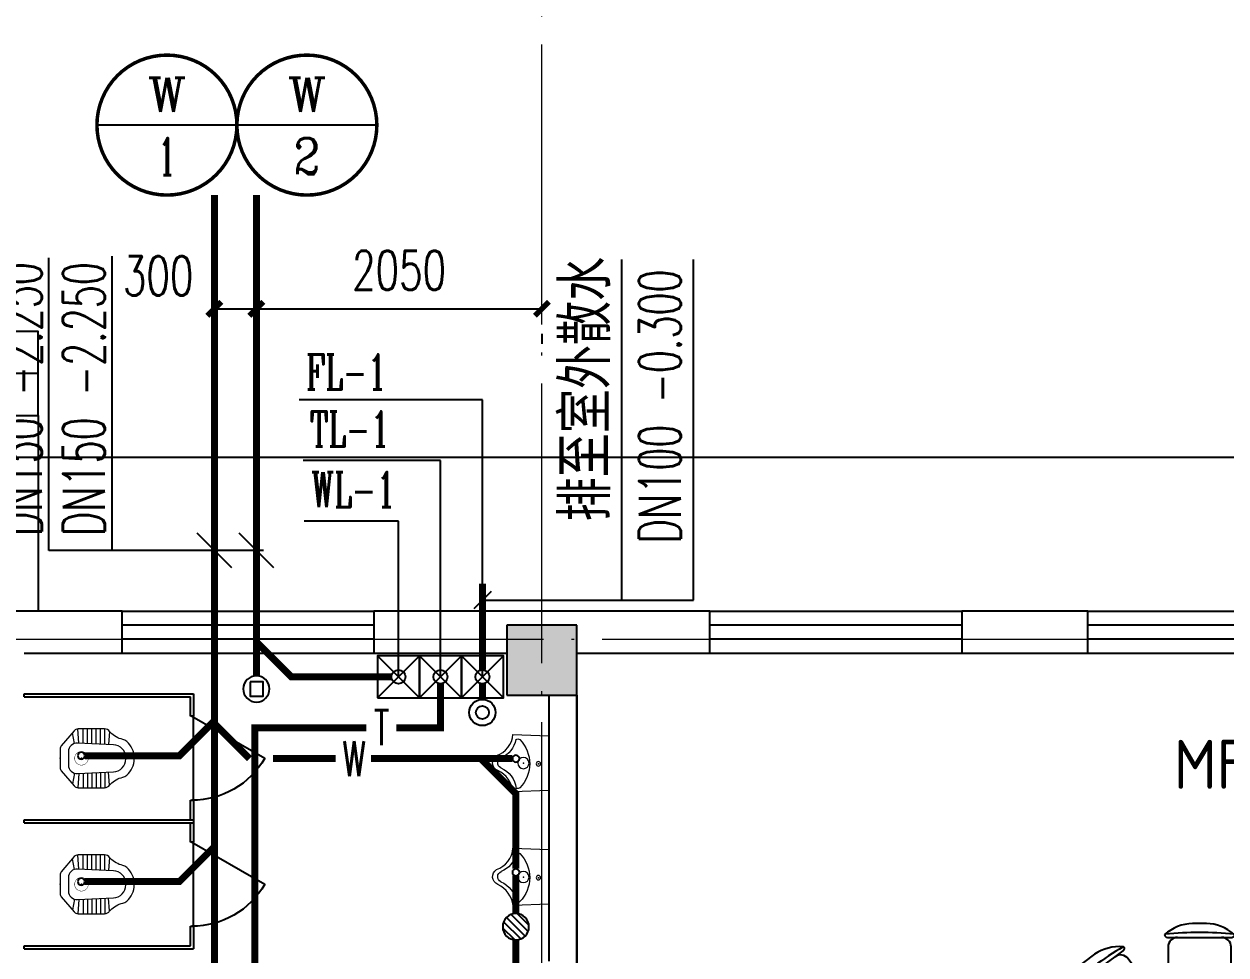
# Model space of a CAD drawing. Extents: x 1475400 to 1714963, y -629303 to -315532.
# Drawn here: x 1529958 to 1538546, y -368167 to -361517 of the extents above; entities that cross this region are included whole.
import ezdxf
from ezdxf.enums import TextEntityAlignment as Align

# ---------------------------------------------------------------- set-up
doc = ezdxf.new("R2010")
doc.units = 0
doc.header["$LTSCALE"] = 1000
doc.linetypes.add('DASH', pattern=[0.35, 0.25, -0.1])
doc.linetypes.add('DOTE', pattern=[2.42, 2, -0.2, 0.02, -0.2])
for name, color, linetype in [('COLUMN', 255, 'Continuous'), ('E2-楼梯、坡道', 52, 'Continuous'), ('fur', 253, 'Continuous'), ('LATRINE', 8, 'Continuous'), ('P-ANNO-DIMS', 4, 'Continuous'), ('P-ANNO-IDEN', 3, 'Continuous'), ('P-DOMS-EQPM', 4, 'Continuous'), ('P-DOMS-IDEN', 7, 'Continuous'), ('P-DOMS-PIPE', 2, 'DASH'), ('P-DOMS-VPIP', 2, 'Continuous'), ('P-FIRE-IDEN', 1, 'Continuous'), ('P-FLDR', 7, 'Continuous'), ('P-RAIN-IDEN', 171, 'Continuous'), ('P-VENT-IDEN', 153, 'Continuous'), ('P-VENT-PIPE', 205, 'Continuous'), ('P-VENT-VPIP', 155, 'Continuous'), ('P-WAST-IDEN', 21, 'Continuous'), ('P-WAST-VPIP', 11, 'Continuous'), ('PUB_HATCH', 8, 'Continuous'), ('WALL', 2, 'Continuous'), ('WINDOW', 4, 'Continuous'), ('建筑底图', 7, 'Continuous'), ('洁具', 253, 'Continuous')]:
    doc.layers.add(name, color=color, linetype=linetype)
for name, color, linetype, lineweight in [('DOTE', 8, 'DOTE', 9), ('LVTRY', 8, 'Continuous', 9), ('P-WAST-PIPE', 11, 'Continuous', 50)]:
    doc.layers.add(name, color=color, linetype=linetype, lineweight=lineweight)
doc.layers.add('定位矩形', color=6, linetype='Continuous', plot=False)
doc.styles.add('_TWT_CIRCLE', font='COMPLEX', dxfattribs={"width": 1.1, "height": 3, "bigfont": 'HZTXT'})
doc.styles.add('_TWT_PIPEDN', font='SIMPLEX', dxfattribs={"width": 0.8, "height": 2.5, "bigfont": 'HZTXT'})
doc.styles.add('_TWT_PIPETEXT', font='SIMPLEX', dxfattribs={"width": 0.8, "height": 2.5, "bigfont": 'HZTXT'})
doc.styles.add('_TWT_SERIAL', font='COMPLEX', dxfattribs={"width": 0.8, "height": 3, "bigfont": 'HZTXT'})
doc.styles.add('A_DIM_T3', font='SIMPLEX', dxfattribs={"width": 0.7, "bigfont": 'HZ'})
doc.styles.add('HZ(TK)', font='geniso.shx', dxfattribs={"width": 0.9, "bigfont": 'hztxt.shx'})
doc.styles.get("Standard").update_dxf_attribs({"font": 'geniso.shx', "bigfont": 'hztxt.shx'})
doc.dimstyles.new('_TWT_ARCH&&100', dxfattribs={"dimtxt": 280, "dimasz": 100, "dimexe": 250, "dimexo": 300, "dimgap": 135, "dimtad": 1, "dimdec": 0, "dimzin": 0, "dimdsep": 46, "dimtxsty": 'A_DIM_T3', "dimblk": 'ARCHTICK', "dimcen": 0.09, "dimclrt": 7, "dimazin": 2, "dimtfac": 1, "dimtdec": 0, "dimtix": 1, "dimtmove": 2, "dimatfit": 3, "dimfxl": 1, "dimtolj": 1, "dimtzin": 0, "dimarcsym": 0})

# ---------------------------------------------------------------- blocks, each defined once
blk = doc.blocks.new('$DorLib2D$00000228')
at = {"color": 0}
blk.add_line((0.5, 0), (0, 0.866), dxfattribs=at)
blk.add_arc((0.5, 0), 1, 120, 180, dxfattribs=at)
blk = doc.blocks.new('$lvtry$00000204')
at = {"color": 0}
for p, q in [((48.2, -60, 0), (-48.2, -60, 0)), ((-108.6, -133.5, 0), (-210, -128, 0)), ((-107.1, -165.6, 0), (-210, -165.6, 0)), ((-106.4, -102.8, 0), (-181.9, -87.7, 0)), ((-109.1, -123.9, 0), (-97, -381.5, 0)), ((97, -381.5, 0), (109.1, -123.9, 0)), ((106.4, -102.8, 0), (181.9, -87.7, 0)), ((107.1, -165.6, 0), (210, -165.6, 0)), ((108.6, -133.5, 0), (210, -128, 0)), ((-105.7, -196.5, 0), (-210, -196.5, 0)), ((-104.2, -227.4, 0), (-210, -227.4, 0)), ((104.2, -227.4, 0), (210, -227.4, 0)), ((105.7, -196.5, 0), (210, -196.5, 0)), ((-102.8, -258.3, 0), (-210, -258.3, 0)), ((-101.3, -289.2, 0), (-210, -289.2, 0)), ((-99.9, -320.1, 0), (-210, -320.1, 0)), ((99.9, -320.1, 0), (210, -320.1, 0)), ((101.3, -289.2, 0), (210, -289.2, 0)), ((102.8, -258.3, 0), (210, -258.3, 0)), ((-190.7, -354.4, 0), (-98.7, -345.4, 0)), ((190.7, -354.4, 0), (98.7, -345.4, 0)), ((-4.3, -470, 0), (4.3, -470, 0))]:
    blk.add_line(p, q, dxfattribs=at)
at = {"color": 0, "elevation": 0}
blk.add_lwpolyline([(184.4, -359.6, -0.046574), (190.7, -354.4, 0.248797), (210, -318.1), (210, -128.3, 0.218491), (197.5, -101.1), (90.1, -8.7, 0.179479), (66.7, 0), (-66.7, 0, 0.179479), (-90.1, -8.7), (-197.5, -101.1, 0.218491), (-210, -128.3), (-210, -318.1, 0.248797), (-190.7, -354.4, -0.046574), (-184.4, -359.6, -0.139709), (-134.8, -448, 0.12003), (-120, -477, 0.218108), (-4.3, -530), (4.3, -530, 0.218108), (120, -477, 0.12003), (134.8, -448, -0.139709)], format="xyb", close=True, dxfattribs=at)
at = {"color": 0, "const_width": 3, "elevation": 0}
blk.add_lwpolyline([(48.6, -152.7, 1), (-48.6, -152.7, 1)], format="xyb", close=True, dxfattribs=at)
at = {"color": 0}
for centre, radius, start, end in [((-48.2, -121, 0), 61, 90, 182.693), ((48.2, -121, 0), 61, 357.307, 90), ((-4.3, -377.2, 0), 92.8, 182.693, 270), ((4.3, -377.2, 0), 92.8, 270, 357.307)]:
    blk.add_arc(centre, radius, start, end, dxfattribs=at)
for p in [(0, 0), (0, -152.7, 0)]:
    blk.add_point(p, dxfattribs=at)
blk = doc.blocks.new('a es')
at = {"layer": 'LATRINE'}
for p, q in [((133985.4, -20934.1), (133985.4, -21094.1)), ((135195.4, -20934.1), (133985.4, -20934.1)), ((134005.4, -21094.1), (134005.4, -20954.1)), ((135195.4, -20954.1), (134005.4, -20954.1)), ((135195.4, -20954.1), (135195.4, -20934.1)), ((133985.4, -21094.1), (134005.4, -21094.1)), ((134005.4, -21694.1), (133985.4, -21694.1)), ((133985.4, -21694.1), (133985.4, -21854.1)), ((134005.4, -21834.1), (134005.4, -21694.1)), ((135195.4, -21854.1), (133985.4, -21854.1)), ((135195.4, -21834.1), (134005.4, -21834.1)), ((135195.4, -21854.1), (135195.4, -21834.1))]:
    blk.add_line(p, q, dxfattribs=at)
at = {"layer": 'WINDOW'}
blk.add_line((133985.4, -21694.1), (133985.4, -21094.1), dxfattribs=at)
at = {"layer": 'LVTRY', "yscale": -1, "rotation": 89.99999999999999}
blk.add_blockref('$lvtry$00000204', (134938, -21394.1, 0), dxfattribs=at)
at = {"layer": 'WINDOW', "xscale": 600, "yscale": 600, "zscale": 600, "rotation": 90}
blk.add_blockref('$DorLib2D$00000228', (133995.4, -21394.1), dxfattribs=at)
blk = doc.blocks.new('$lvtry$00000226')
at = {"color": 0}
blk.add_line((-180.9, -233.6), (-180.9, -233.6), dxfattribs=at)
blk.add_lwpolyline([(52.9, -374.4, -0.307493), (204.8, -256.5), (195.1, 0), (-195.1, 0), (-205.1, -255.8, -0.265776), (-54.3, -365.7, 0.591279)], format="xyb", close=True, dxfattribs=at)
for centre, radius in [((-5.6, -75), 15.8), ((-0.7, -182), 40.3)]:
    blk.add_circle(centre, radius, dxfattribs=at)
for centre, radius, start, end in [((-4.8, -381.5), 244.6, 45.41426, 134.58574), ((-160.6, -223.5), 22.7, 134.58574, 206.45735), ((-200.2, -411.9), 179.3, 22.29844, 83.80425), ((198.8, -407.2), 174, 100.56764, 157.70342), ((152.7, -221.8), 20.3, 314.58574, 45.41426), ((1.2, -326.2), 39.6, 206.43535, 337.70342)]:
    blk.add_arc(centre, radius, start, end, dxfattribs=at)
for p in [(-5.6, -75), (-0.7, -182)]:
    blk.add_point(p, dxfattribs=at)
blk = doc.blocks.new('$WINLIB2D$00000001')
at = {"color": 0}
for points in [[(-0.5, 0.5), (-0.5, -0.5)], [(-0.5, 0.5), (0.5, 0.5)], [(0.5, -0.5), (0.5, 0.5)], [(0.5, 0.1667), (-0.5, 0.1667)], [(0.5, -0.1667), (-0.5, -0.1667)], [(-0.5, -0.5), (0.5, -0.5)]]:
    blk.add_lwpolyline(points, dxfattribs=at)
blk = doc.blocks.new('$plan$00002741')
at = {"layer": 'fur'}
for p, q in [((-146.9, 1240.2, 0), (168.1, 1240.2, 0)), ((-847.8, 917, 0), (-593, 1102.2, 0)), ((610.1, 1089.7, 0), (865, 904.6, 0)), ((-1224.9, 243.5, 0), (-1127.6, 543.1, 0)), ((1134.1, 523, 0), (1231.5, 223.4, 0)), ((-1134.1, -523, 0), (-1231.5, -223.4, 0)), ((1224.9, -243.5, 0), (1127.6, -543.1, 0)), ((-610.1, -1089.7, 0), (-865, -904.6, 0)), ((847.8, -917, 0), (593, -1102.2, 0)), ((146.9, -1240.2, 0), (-168.1, -1240.2, 0))]:
    blk.add_line(p, q, dxfattribs=at)
at = {"layer": 'fur', "elevation": 0}
for points in [[(-239.4, 1260.2, 0.414214), (-219.4, 1240.2), (-146.9, 1240.2, 0.414214), (-214.4, 1172.7), (-214.4, 947.7, 0.414214), (-146.9, 880.2), (168.1, 880.2, 0.414214), (235.6, 947.7), (235.6, 1172.7, 0.414214), (168.1, 1240.2), (240.6, 1240.2, 0.302537), (259.1, 1252.5, 0.324647), (256.3, 1264, 0.171658), (60.2, 1340.2), (-39, 1340.2, 0.176269)], [(-934.4, 878.8, 0.414214), (-906.5, 874.4), (-847.8, 917, 0.414214), (-862.8, 822.7), (-730.5, 640.7, 0.414214), (-636.2, 625.8), (-381.4, 810.9, 0.414214), (-366.5, 905.2), (-498.7, 1087.2, 0.414214), (-593, 1102.2), (-534.3, 1144.8, 0.302537), (-526.6, 1165.6, 0.324647), (-535.5, 1173.2, 0.171658), (-739.1, 1119.6), (-819.3, 1061.4, 0.176269)], [(547.1, 1160.3, 0.414214), (551.5, 1132.3), (610.1, 1089.7, 0.414214), (515.9, 1074.8), (383.6, 892.8, 0.414214), (398.5, 798.5), (653.4, 613.3, 0.414214), (747.7, 628.3), (879.9, 810.3, 0.414214), (865, 904.6), (923.6, 862, 0.302537), (945.8, 861.1, 0.324647), (950.3, 871.9, 0.171658), (836.4, 1048.9), (756.2, 1107.2, 0.176269)], [(-1272.5, 161.7, 0.414214), (-1247.3, 174.6), (-1224.9, 243.5, 0.414214), (-1181.6, 158.5), (-967.6, 89, 0.414214), (-882.6, 132.3), (-785.2, 431.9, 0.414214), (-828.5, 516.9), (-1042.5, 586.5, 0.414214), (-1127.6, 543.1), (-1105.2, 612.1, 0.302537), (-1111.2, 633.4, 0.324647), (-1122.9, 634.4, 0.171658), (-1256, 471.4), (-1286.7, 377.1, 0.176269)], [(1124.6, 617.1, 0.414214), (1111.7, 591.9), (1134.1, 523, 0.414214), (1049.1, 566.3), (835.1, 496.8, 0.414214), (791.8, 411.7), (889.1, 112.1, 0.414214), (974.2, 68.8), (1188.1, 138.3, 0.414214), (1231.5, 223.4), (1253.9, 154.4, 0.302537), (1271.3, 140.7, 0.324647), (1281.3, 146.8, 0.171658), (1293.2, 356.9), (1262.6, 451.2, 0.176269)], [(-1124.6, -617.1, 0.414214), (-1111.7, -591.9), (-1134.1, -523, 0.414214), (-1049.1, -566.3), (-835.1, -496.8, 0.414214), (-791.8, -411.7), (-889.1, -112.1, 0.414214), (-974.2, -68.8), (-1188.1, -138.3, 0.414214), (-1231.5, -223.4), (-1253.9, -154.4, 0.302537), (-1271.3, -140.7, 0.324647), (-1281.3, -146.8, 0.171658), (-1293.2, -356.9), (-1262.6, -451.2, 0.176269)], [(1272.5, -161.7, 0.414214), (1247.3, -174.6), (1224.9, -243.5, 0.414214), (1181.6, -158.5), (967.6, -89, 0.414214), (882.6, -132.3), (785.2, -431.9, 0.414214), (828.5, -516.9), (1042.5, -586.5, 0.414214), (1127.6, -543.1), (1105.2, -612.1, 0.302537), (1111.2, -633.4, 0.324647), (1122.9, -634.4, 0.171658), (1256, -471.4), (1286.7, -377.1, 0.176269)], [(-547.1, -1160.3, 0.414214), (-551.5, -1132.3), (-610.1, -1089.7, 0.414214), (-515.9, -1074.8), (-383.6, -892.8, 0.414214), (-398.5, -798.5), (-653.4, -613.3, 0.414214), (-747.7, -628.3), (-879.9, -810.3, 0.414214), (-865, -904.6), (-923.6, -862, 0.302537), (-945.8, -861.1, 0.324647), (-950.3, -871.9, 0.171658), (-836.4, -1048.9), (-756.2, -1107.2, 0.176269)], [(934.4, -878.8, 0.414214), (906.5, -874.4), (847.8, -917, 0.414214), (862.8, -822.7), (730.5, -640.7, 0.414214), (636.2, -625.8), (381.4, -810.9, 0.414214), (366.5, -905.2), (498.7, -1087.2, 0.414214), (593, -1102.2), (534.3, -1144.8, 0.302537), (526.6, -1165.6, 0.324647), (535.5, -1173.2, 0.171658), (739.1, -1119.6), (819.3, -1061.4, 0.176269)], [(239.4, -1260.2, 0.414214), (219.4, -1240.2), (146.9, -1240.2, 0.414214), (214.4, -1172.7), (214.4, -947.7, 0.414214), (146.9, -880.2), (-168.1, -880.2, 0.414214), (-235.6, -947.7), (-235.6, -1172.7, 0.414214), (-168.1, -1240.2), (-240.6, -1240.2, 0.302537), (-259.1, -1252.5, 0.324647), (-256.3, -1264, 0.171658), (-60.2, -1340.2), (39, -1340.2, 0.176269)]]:
    blk.add_lwpolyline(points, format="xyb", close=True, dxfattribs=at)
at = {"layer": 'fur'}
blk.add_circle((0, 0, 0), 800, dxfattribs=at)
for centre, radius, start, end in [((-228.6, 1256.4, 0), 10, 130.72654, 202.66999), ((10.6, -1437.6, 0), 2712.7, 84.8023, 95.1977), ((853.6, -1156.8, 0), 2712.7, 120.8023, 131.1977), ((553.5, 1150.8, 0), 10, 94.72654, 166.66999), ((-836.4, -1169.3, 0), 2712.7, 48.8023, 59.1977), ((-923.4, 882.1, 0), 10, 166.72654, 238.66999), ((1370.5, -434.2, 0), 2712.7, 156.8023, 167.1977), ((1124.2, 605.7, 0), 10, 58.72654, 130.66999), ((-1364, -454.3, 0), 2712.7, 12.8023, 23.1977), ((-1265.5, 170.8, 0), 10, 202.72654, 274.66999), ((1364, 454.3, 0), 2712.7, 192.8023, 203.1977), ((-1370.5, 434.2, 0), 2712.7, 336.8023, 347.1977), ((1265.5, -170.8, 0), 10, 22.72654, 94.66999), ((-1124.2, -605.7, 0), 10, 238.72654, 310.66999), ((836.4, 1169.3, 0), 2712.7, 228.8023, 239.1977), ((-853.6, 1156.8, 0), 2712.7, 300.8023, 311.1977), ((923.4, -882.1, 0), 10, 346.72654, 58.66999), ((-553.5, -1150.8, 0), 10, 274.72654, 346.66999), ((-10.6, 1437.6, 0), 2712.7, 264.8023, 275.1977), ((228.6, -1256.4, 0), 10, 310.72654, 22.66999)]:
    blk.add_arc(centre, radius, start, end, dxfattribs=at)
blk = doc.blocks.new('sadsdfc')
at = {"layer": 'PUB_HATCH'}
blk.add_hatch(color=256, dxfattribs=at).paths.add_polyline_path([(872313.1, -284114.6), (872313.1, -283614.6), (871813.1, -283614.6), (871813.1, -284114.6)])
blk.add_lwpolyline([(863863.1, -297414.6), (863863.1, -297414.6), (863863.1, -297414.6), (863863.1, -297414.6), (863863.1, -282414.6), (879363.1, -282414.6)])
at = {"layer": 'COLUMN'}
for p, q in [((872313.1, -283614.6), (871813.1, -283614.6)), ((871813.1, -283614.6), (871813.1, -284114.6)), ((872313.1, -284114.6), (872313.1, -283614.6)), ((871813.1, -284114.6), (872313.1, -284114.6))]:
    blk.add_line(p, q, dxfattribs=at)
at = {"layer": 'DOTE'}
for p, q in [((872063.1, -322606.2), (872063.1, -276588.1)), ((857973.7, -283714.6), (908177.1, -283714.6))]:
    blk.add_line(p, q, dxfattribs=at)
at = {"layer": 'E2-楼梯、坡道'}
for points in [[(868463.1, -281814.6), (868463.1, -281514.6), (865163.1, -281514.6), (865163.1, -281814.6)], [(868463.1, -282114.6), (868463.1, -281814.6), (865163.1, -281814.6), (865163.1, -282114.6)], [(865163.1, -283514.6), (865163.1, -282114.6), (868463.1, -282114.6), (868463.1, -283514.6)]]:
    blk.add_lwpolyline(points, dxfattribs=at)
at = {"layer": 'WALL'}
for p, q in [((869063.1, -283514.6), (868263.1, -283514.6)), ((869063.1, -283814.6), (869063.1, -283514.6)), ((872238.1, -283514.6), (870863.1, -283514.6)), ((870863.1, -283514.6), (870863.1, -283814.6)), ((873263.1, -283514.6), (872238.1, -283514.6)), ((873263.1, -283814.6), (873263.1, -283514.6)), ((875963.1, -283514.6), (875063.1, -283514.6)), ((875063.1, -283514.6), (875063.1, -283814.6)), ((875963.1, -283814.6), (875963.1, -283514.6)), ((868363.1, -283814.6), (869063.1, -283814.6)), ((870863.1, -283814.6), (871813.1, -283814.6)), ((872313.1, -283814.6), (873263.1, -283814.6)), ((875063.1, -283814.6), (875963.1, -283814.6)), ((872113.1, -284114.6), (872113.1, -286014.6)), ((872313.1, -284114.6), (872313.1, -286114.6))]:
    blk.add_line(p, q, dxfattribs=at)
at = {"layer": '洁具'}
blk.add_lwpolyline([(885613.1, -283814.6), (885613.1, -318414.6), (872313.1, -318414.6), (872013.1, -318114.6), (872013.1, -311364.6), (865263.1, -311364.6), (865263.1, -290864.6), (872313.1, -290864.6), (872313.1, -283814.6)], close=True, dxfattribs=at)
at = {"color": 8, "xscale": -1}
for p in [(1003558.5, -263170.9), (1003558.5, -264070.9)]:
    blk.add_blockref('a es', p, dxfattribs=at)
at = {"layer": 'LVTRY', "color": 8, "xscale": -1, "rotation": 270}
for p in [(872113.1, -284598.6), (872113.1, -285412.3)]:
    blk.add_blockref('$lvtry$00000226', p, dxfattribs=at)
at = {"layer": 'WINDOW', "xscale": -1800, "yscale": 300, "zscale": -1800, "rotation": 180}
for p in [(869963.1, -283664.6), (874163.1, -283664.6), (876863.1, -283664.6)]:
    blk.add_blockref('$WINLIB2D$00000001', p, dxfattribs=at)
at = {"layer": '洁具'}
blk.add_blockref('$plan$00002741', (876751.9, -287084.8), dxfattribs=at)
blk = doc.blocks.new('$TwtSys$00000147')
blk.add_circle((0, 0, 0), 25)
blk = doc.blocks.new('$TwtSys$00000141')
for p, q in [((-94.2, 7.7), (-10.1, 91.8)), ((-94.2, 7.7), (-10.1, 91.8)), ((-87.2, -35.1), (35.1, 87.2)), ((-87.2, -35.1), (35.1, 87.2)), ((-66.5, -66.5), (66.5, 66.5)), ((-66.5, -66.5), (66.5, 66.5)), ((-32.4, -87.1), (87.6, 32.9)), ((-32.4, -87.1), (87.6, 32.9)), ((11.4, -92.3), (92.3, -11.4)), ((11.4, -92.3), (92.3, -11.4))]:
    blk.add_line(p, q)
blk.add_circle((0, 0), 94)
blk.add_circle((0, 0), 94)
blk = doc.blocks.new('$TwtSys$00000136')
at = {"elevation": 0}
blk.add_lwpolyline([(-51.3, 45.2), (50.9, 45.2), (50.9, -49.1), (-51.3, -49.1)], close=True, dxfattribs=at)
blk.add_circle((0, 0, 0), 93.8)
blk = doc.blocks.new('_ArchTick')
at = {"color": 0, "linetype": 'ByBlock', "const_width": 0.4}
blk.add_lwpolyline([(-0.5, -0.5), (0.5, 0.5)], dxfattribs=at)
blk = doc.blocks.new('*D364')
at = {"layer": 'Defpoints', "color": 0, "transparency": 16777216}
for p in [(1531318.3, -363429.4), (1531618.3, -363429.4), (1531618.3, -363551.2)]:
    blk.add_point(p, dxfattribs=at)
at = {"layer": 'P-ANNO-DIMS', "color": 0, "lineweight": -2, "transparency": 16777216}
for p, q in [((1531318.3, -363551.2), (1531618.3, -363551.2)), ((1531318.3, -363729.4), (1531318.3, -363801.2)), ((1531618.3, -363729.4), (1531618.3, -363801.2))]:
    blk.add_line(p, q, dxfattribs=at)
at = {"layer": 'P-ANNO-DIMS', "color": 0, "lineweight": -2, "transparency": 16777216, "xscale": 100, "yscale": 100, "zscale": 100, "rotation": 180}
blk.add_blockref('_ArchTick', (1531318.3, -363551.2), dxfattribs=at)
at = {"layer": 'P-ANNO-DIMS', "color": 0, "lineweight": -2, "transparency": 16777216, "xscale": 100, "yscale": 100, "zscale": 100}
blk.add_blockref('_ArchTick', (1531618.3, -363551.2), dxfattribs=at)
at = {"layer": 'P-ANNO-DIMS', "color": 7, "transparency": 16777216, "insert": (1530916.8, -363316.1), "char_height": 280, "attachment_point": 5, "style": 'A_DIM_T3'}
blk.add_mtext('\\A1;300', dxfattribs=at)
blk = doc.blocks.new('*D365')
at = {"layer": 'Defpoints', "color": 0, "transparency": 16777216}
for p in [(1531618.3, -363429.4), (1533658.3, -363429.4), (1533658.3, -363551.2)]:
    blk.add_point(p, dxfattribs=at)
at = {"layer": 'P-ANNO-DIMS', "color": 0, "lineweight": -2, "transparency": 16777216}
for p, q in [((1531618.3, -363551.2), (1533658.3, -363551.2)), ((1531618.3, -363729.4), (1531618.3, -363801.2)), ((1533658.3, -363729.4), (1533658.3, -363801.2))]:
    blk.add_line(p, q, dxfattribs=at)
at = {"layer": 'P-ANNO-DIMS', "color": 0, "lineweight": -2, "transparency": 16777216, "xscale": 100, "yscale": 100, "zscale": 100, "rotation": 180}
blk.add_blockref('_ArchTick', (1531618.3, -363551.2), dxfattribs=at)
at = {"layer": 'P-ANNO-DIMS', "color": 0, "lineweight": -2, "transparency": 16777216, "xscale": 100, "yscale": 100, "zscale": 100}
blk.add_blockref('_ArchTick', (1533658.3, -363551.2), dxfattribs=at)
at = {"layer": 'P-ANNO-DIMS', "color": 7, "transparency": 16777216, "insert": (1532638.3, -363276.2), "char_height": 280, "attachment_point": 5, "style": 'A_DIM_T3'}
blk.add_mtext('\\A1;2050', dxfattribs=at)
blk = doc.blocks.new('$TwtSys$00000138')
for radius in [93.8, 46.9]:
    blk.add_circle((0, 0, 0), radius)

msp = doc.modelspace()

# ---------------------------------------------------------------- hatches: boundary and pattern name
at = {"layer": 'P-DOMS-PIPE'}
for points in [[(1531618.3, -365930.2), (1531593.3, -365930.2), (1531593.3, -365869.9)], [(1531618.3, -365930.2), (1531636, -365912.5), (1531593.3, -365869.9)], [(1531868.3, -366180.2), (1531850.6, -366197.9), (1531858, -366205.2)], [(1531868.3, -366180.2), (1531868.3, -366205.2), (1531858, -366205.2)], [(1531068.3, -366743.7), (1531068.3, -366768.7), (1531078.7, -366768.7)], [(1531068.3, -366743.7), (1531086, -366761.3), (1531078.7, -366768.7)], [(1533472.3, -367014.9), (1533490, -366997.3), (1533497.3, -367004.6)], [(1533472.3, -367014.9), (1533497.3, -367014.9), (1533497.3, -367004.6)], [(1531068.3, -367643.7), (1531068.3, -367668.7), (1531078.7, -367668.7)], [(1531068.3, -367643.7), (1531086, -367661.3), (1531078.7, -367668.7)]]:
    msp.add_hatch(color=256, dxfattribs=at).paths.add_polyline_path(points)
at = {"layer": 'P-VENT-PIPE'}
for points in [[(1531607.4, -366544.3), (1531582.4, -366544.3), (1531582.4, -366519.3)], [(1531607.4, -366544.3), (1531607.4, -366519.3), (1531582.4, -366519.3)], [(1532933.3, -366544.3), (1532958.3, -366544.3), (1532958.3, -366569.3)], [(1532933.3, -366544.3), (1532933.3, -366569.3), (1532958.3, -366569.3)]]:
    msp.add_hatch(color=256, dxfattribs=at).paths.add_polyline_path(points)

# ---------------------------------------------------------------- linework, layer by layer
at = {"layer": 'P-DOMS-IDEN'}
for p, q in [((1531479.2, -362238.6), (1530479.2, -362238.6)), ((1532479.2, -362238.6), (1531479.2, -362238.6)), ((1530587.5, -365278.7), (1530587.5, -363174)), ((1530136, -365278.7), (1530136, -363187.5)), ((1532633.3, -365067.7), (1531959.2, -365067.7)), ((1532633.3, -366180.2), (1532633.3, -365067.7)), ((1531442.1, -365402.5), (1531194.6, -365155)), ((1531742.1, -365402.5), (1531494.6, -365155)), ((1530587.5, -365278.7), (1530136, -365278.7)), ((1531668.3, -365278.7), (1530587.5, -365278.7))]:
    msp.add_line(p, q, dxfattribs=at)
at = {"layer": 'P-DOMS-IDEN', "const_width": 25}
for points in [[(1531479.2, -362238.6, 1), (1530479.2, -362238.6, 1)], [(1532479.2, -362238.6, 1), (1531479.2, -362238.6, 1)]]:
    msp.add_lwpolyline(points, format="xyb", close=True, dxfattribs=at)
at = {"layer": 'P-DOMS-PIPE', "const_width": 50}
for points in [[(1531318.3, -366493.7), (1531318.3, -362738.6)], [(1531618.3, -365930.2), (1531618.3, -362738.6)], [(1531618.3, -366172.9), (1531618.3, -365930.2)], [(1531868.3, -366180.2), (1531618.3, -365930.2)], [(1531868.3, -366180.2), (1532583.3, -366180.2)], [(1531068.3, -366743.7), (1531318.3, -366493.7)], [(1531318.3, -366514.9), (1531318.3, -366493.7)], [(1531318.3, -367393.7), (1531318.3, -366514.9)], [(1531568.3, -366764.9), (1531318.3, -366514.9)], [(1531068.3, -366743.7), (1530393.3, -366743.7)], [(1531736.9, -366764.9), (1532184.6, -366764.9)], [(1532437, -366764.9), (1533222.3, -366764.9)], [(1533472.3, -367014.9), (1533222.3, -366764.9)], [(1533222.3, -366764.9), (1533447.3, -366764.9)], [(1533472.3, -367014.9), (1533472.3, -367551.8)], [(1531068.3, -367643.7), (1531318.3, -367393.7)], [(1531318.3, -368572.2), (1531318.3, -367393.7)], [(1531068.3, -367643.7), (1530393.3, -367643.7)], [(1533472.3, -367872), (1533472.3, -367601.8)], [(1533472.3, -368687.1), (1533472.3, -368060)]]:
    msp.add_lwpolyline(points, dxfattribs=at)
at = {"layer": 'P-DOMS-VPIP'}
msp.add_circle((1532633.3, -366180.2), 50, dxfattribs=at)
at = {"layer": 'P-RAIN-IDEN'}
msp.add_line((1533295.2, -365571.5), (1533171.4, -365695.2), dxfattribs=at)
at = {"layer": 'P-VENT-IDEN'}
for p, q in [((1532933.3, -364634.1), (1531951.8, -364634.1)), ((1532933.3, -366180.2), (1532933.3, -364634.1))]:
    msp.add_line(p, q, dxfattribs=at)
at = {"layer": 'P-VENT-PIPE', "const_width": 50}
for points in [[(1532933.3, -366230.2), (1532933.3, -366544.3)], [(1531607.4, -366544.3), (1531607.4, -370233.8)], [(1532404.7, -366544.3), (1531607.4, -366544.3)], [(1532933.3, -366544.3), (1532619, -366544.3)]]:
    msp.add_lwpolyline(points, dxfattribs=at)
at = {"layer": 'P-VENT-VPIP'}
msp.add_circle((1532933.3, -366180.2), 50, dxfattribs=at)
at = {"layer": 'P-WAST-IDEN'}
for p, q in [((1534228.7, -365633.4), (1534228.7, -363199.8)), ((1534741.8, -365633.4), (1534741.8, -363199.8)), ((1533233.3, -364202.5), (1531923.4, -364202.5)), ((1533233.3, -366180.2), (1533233.3, -364202.5)), ((1533233.3, -365633.4), (1534741.8, -365633.4))]:
    msp.add_line(p, q, dxfattribs=at)
at = {"layer": 'P-WAST-PIPE', "const_width": 50}
for points in [[(1533233.3, -366130.2), (1533233.3, -365514.6)], [(1533233.3, -366230.2), (1533233.3, -366341.4)]]:
    msp.add_lwpolyline(points, dxfattribs=at)
at = {"layer": 'P-WAST-VPIP'}
msp.add_circle((1533233.3, -366180.2), 50, dxfattribs=at)
at = {"layer": '定位矩形'}
for p, q in [((1532483.3, -366330.2), (1532783.3, -366030.2)), ((1532483.3, -366030.2), (1532783.3, -366330.2)), ((1532783.3, -366330.2), (1533083.3, -366030.2)), ((1532783.3, -366030.2), (1533083.3, -366330.2)), ((1533083.3, -366330.2), (1533383.3, -366030.2)), ((1533083.3, -366030.2), (1533383.3, -366330.2))]:
    msp.add_line(p, q, dxfattribs=at)
for points in [[(1532483.3, -366330.2), (1532783.3, -366330.2), (1532783.3, -366030.2), (1532483.3, -366030.2)], [(1532783.3, -366330.2), (1533083.3, -366330.2), (1533083.3, -366030.2), (1532783.3, -366030.2)], [(1533083.3, -366330.2), (1533383.3, -366330.2), (1533383.3, -366030.2), (1533083.3, -366030.2)]]:
    msp.add_lwpolyline(points, close=True, dxfattribs=at)

# ---------------------------------------------------------------- block references
at = {"layer": 'P-DOMS-EQPM', "yscale": -1, "rotation": 270}
msp.add_blockref('$TwtSys$00000136', (1531618.3, -366266.7), dxfattribs=at)
at = {"layer": 'P-DOMS-EQPM', "rotation": 90}
msp.add_blockref('$TwtSys$00000138', (1533233.3, -366435.1), dxfattribs=at)
at = {"layer": 'P-DOMS-EQPM', "yscale": -1}
for p in [(1530368.3, -366743.7), (1533472.3, -366764.9), (1533472.3, -367576.8), (1530368.3, -367643.7)]:
    msp.add_blockref('$TwtSys$00000147', p, dxfattribs=at)
at = {"layer": 'P-FLDR', "yscale": -1}
msp.add_blockref('$TwtSys$00000141', (1533472.3, -367966), dxfattribs=at)
at = {"layer": '建筑底图'}
msp.add_blockref('sadsdfc', (661595.2, -82197.6), dxfattribs=at)

# ---------------------------------------------------------------- texts
at = {"layer": 'P-ANNO-IDEN', "color": 7, "style": 'HZ(TK)', "width": 0.9}
msp.add_text('排至室外散水', height=350, rotation=90, dxfattribs=at).set_placement((1534146.4, -365069.5))
at = {"layer": 'P-DOMS-IDEN', "color": 7, "style": '_TWT_CIRCLE'}
for s, height, p, p2 in [('W', 241.6, (1530840, -362143.2), (1531118.4, -362143.2)), ('W', 241.6, (1531840, -362143.2), (1532118.4, -362143.2)), ('1', 266.7, (1530916.3, -362597.1), (1531042, -362597.1)), ('2', 258.7, (1531884.3, -362590.2), (1532074, -362590.2))]:
    msp.add_text(s, height=height, dxfattribs=at).set_placement(p, p2, align=Align.FIT)
at = {"layer": 'P-DOMS-IDEN', "color": 7, "style": '_TWT_PIPEDN', "width": 0.64}
for s, p in [('-2.250', (1530084.5, -364172.4)), ('-2.250', (1530536, -364172.4)), ('DN150', (1530084.5, -365174.3)), ('DN150', (1530536, -365174.3))]:
    msp.add_text(s, height=300, rotation=90, dxfattribs=at).set_placement(p)
at = {"layer": 'P-DOMS-IDEN', "color": 7, "style": '_TWT_SERIAL', "width": 0.64}
msp.add_text('WL-1', height=250, dxfattribs=at).set_placement((1532009.2, -364967.7))
at = {"layer": 'P-DOMS-IDEN', "style": '_TWT_PIPETEXT', "width": 0.64}
msp.add_text('W', height=250, dxfattribs=at).set_placement((1532234.6, -366889.9))
at = {"layer": 'P-FIRE-IDEN'}
msp.add_text('MF/ABC4', height=350, dxfattribs=at).set_placement((1538173.4, -366980.3))
at = {"layer": 'P-RAIN-IDEN', "color": 7, "style": '_TWT_PIPEDN', "width": 0.64}
for s, p in [('-0.300', (1534651.6, -364224.6)), ('DN100', (1534651.6, -365226.5))]:
    msp.add_text(s, height=300, rotation=90, dxfattribs=at).set_placement(p)
at = {"layer": 'P-VENT-IDEN', "color": 7, "style": '_TWT_SERIAL', "width": 0.64}
msp.add_text('TL-1', height=250, dxfattribs=at).set_placement((1532001.8, -364534.1))
at = {"layer": 'P-VENT-IDEN', "style": '_TWT_PIPETEXT', "width": 0.64}
msp.add_text('T', height=250, dxfattribs=at).set_placement((1532458.5, -366669.3))
at = {"layer": 'P-WAST-IDEN', "color": 7, "style": '_TWT_SERIAL', "width": 0.64}
msp.add_text('FL-1', height=250, dxfattribs=at).set_placement((1531973.4, -364127.5))

# ---------------------------------------------------------------- dimensions: what is measured, and where the dimension line sits
at = {"layer": 'P-ANNO-DIMS'}
dim = msp.add_aligned_dim(p1=(1531618.3, -363429.4), p2=(1533658.3, -363429.4), distance=-121.8, text='2050', dimstyle='_TWT_ARCH&&100', dxfattribs=at)
dim.commit()
dim.dimension.update_dxf_attribs({"geometry": '*D365', "text_midpoint": (1532638.3, -363276.2)})
dim = msp.add_linear_dim(base=(1531618.3, -363551.2), p1=(1531318.3, -363429.4), p2=(1531618.3, -363429.4), angle=0, dimstyle='_TWT_ARCH&&100', dxfattribs=at)
dim.commit()
dim.dimension.update_dxf_attribs({"geometry": '*D364', "text_midpoint": (1530916.8, -363316.1), "dimtype": 161})

doc.saveas('drawing.dxf')
